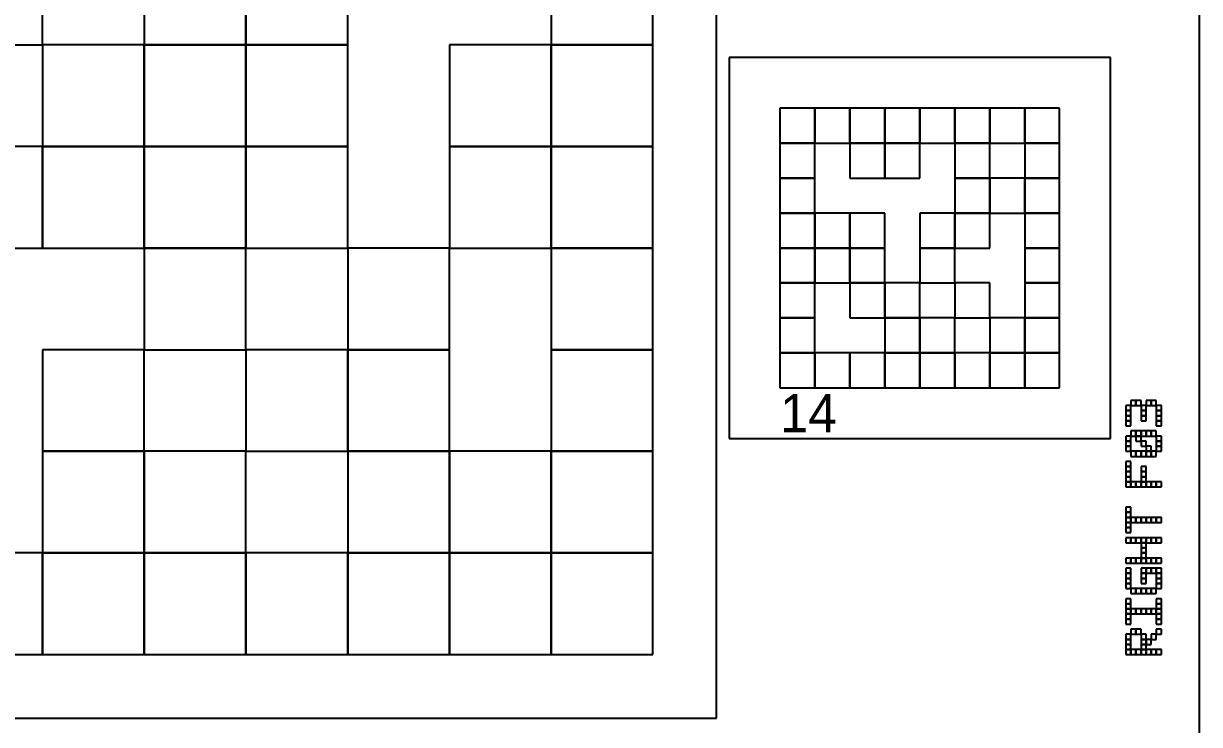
# Model space of a CAD drawing. Extents: x 0 to 490, y -8 to 329.
# Drawn here: x 227.5 to 320, y 207.5 to 262.7 of the extents above; entities that cross this region are included whole.
import ezdxf

# ---------------------------------------------------------------- set-up
doc = ezdxf.new("R2010")
doc.units = 0
for name, color, linetype in [('BLACK_POCKET', 7, 'CONTINUOUS'), ('BOARD_TEXT', 2, 'CONTINUOUS'), ('CUT', 1, 'CONTINUOUS'), ('LABEL', 3, 'CONTINUOUS'), ('QUIET_ZONE', 4, 'CONTINUOUS'), ('TAG_BOUNDARY', 8, 'CONTINUOUS')]:
    doc.layers.add(name, color=color, linetype=linetype)

msp = doc.modelspace()

# ---------------------------------------------------------------- linework, layer by layer
at = {"layer": 'BLACK_POCKET'}
for p, q in [((229, 261), (229, 269)), ((237, 269), (237, 261)), ((245, 261), (245, 269)), ((245, 269), (245, 261)), ((253, 261), (253, 269)), ((269, 269), (269, 261)), ((277, 261), (277, 269)), ((221, 261), (229, 261)), ((237, 261), (229, 261)), ((229, 261), (229, 253)), ((237, 261), (245, 261)), ((237, 253), (237, 261)), ((245, 261), (237, 261)), ((237, 261), (237, 253)), ((245, 261), (253, 261)), ((245, 253), (245, 261)), ((253, 261), (245, 261)), ((245, 261), (245, 253)), ((253, 253), (253, 261)), ((269, 261), (261, 261)), ((261, 261), (261, 253)), ((269, 261), (277, 261)), ((269, 253), (269, 261)), ((277, 261), (269, 261)), ((269, 261), (269, 253)), ((277, 253), (277, 261)), ((289.75, 256), (287, 256)), ((287, 256), (287, 253.25)), ((289.75, 253.25), (289.75, 256)), ((292.5, 256), (289.75, 256)), ((289.75, 256), (289.75, 253.25)), ((292.5, 253.25), (292.5, 256)), ((295.25, 256), (292.5, 256)), ((292.5, 256), (292.5, 253.25)), ((295.25, 253.25), (295.25, 256)), ((298, 256), (295.25, 256)), ((295.25, 256), (295.25, 253.25)), ((298, 253.25), (298, 256)), ((300.75, 256), (298, 256)), ((298, 256), (298, 253.25)), ((300.75, 253.25), (300.75, 256)), ((303.5, 256), (300.75, 256)), ((300.75, 256), (300.75, 253.25)), ((303.5, 253.25), (303.5, 256)), ((306.25, 256), (303.5, 256)), ((303.5, 256), (303.5, 253.25)), ((306.25, 253.25), (306.25, 256)), ((309, 256), (306.25, 256)), ((306.25, 256), (306.25, 253.25)), ((309, 253.25), (309, 256)), ((229, 253), (221, 253)), ((229, 253), (237, 253)), ((229, 245), (229, 253)), ((237, 253), (229, 253)), ((229, 253), (229, 245)), ((237, 253), (245, 253)), ((237, 245), (237, 253)), ((245, 253), (237, 253)), ((237, 253), (237, 245)), ((245, 253), (253, 253)), ((245, 245), (245, 253)), ((253, 253), (245, 253)), ((245, 253), (245, 245)), ((253, 245), (253, 253)), ((261, 253), (269, 253)), ((269, 253), (261, 253)), ((261, 253), (261, 245)), ((269, 253), (277, 253)), ((269, 245), (269, 253)), ((277, 253), (269, 253)), ((269, 253), (269, 245)), ((277, 245), (277, 253)), ((287, 253.25), (289.75, 253.25)), ((289.75, 253.25), (287, 253.25)), ((287, 253.25), (287, 250.5)), ((289.75, 253.25), (292.5, 253.25)), ((289.75, 250.5), (289.75, 253.25)), ((292.5, 253.25), (295.25, 253.25)), ((295.25, 253.25), (292.5, 253.25)), ((292.5, 253.25), (292.5, 250.5)), ((295.25, 253.25), (298, 253.25)), ((295.25, 250.5), (295.25, 253.25)), ((298, 253.25), (295.25, 253.25)), ((295.25, 253.25), (295.25, 250.5)), ((298, 253.25), (300.75, 253.25)), ((298, 250.5), (298, 253.25)), ((300.75, 253.25), (303.5, 253.25)), ((303.5, 253.25), (300.75, 253.25)), ((300.75, 253.25), (300.75, 250.5)), ((303.5, 253.25), (306.25, 253.25)), ((303.5, 250.5), (303.5, 253.25)), ((306.25, 253.25), (309, 253.25)), ((309, 253.25), (306.25, 253.25)), ((306.25, 253.25), (306.25, 250.5)), ((309, 250.5), (309, 253.25)), ((287, 250.5), (289.75, 250.5)), ((289.75, 250.5), (287, 250.5)), ((287, 250.5), (287, 247.75)), ((289.75, 247.75), (289.75, 250.5)), ((292.5, 250.5), (295.25, 250.5)), ((295.25, 250.5), (298, 250.5)), ((300.75, 250.5), (303.5, 250.5)), ((303.5, 250.5), (300.75, 250.5)), ((300.75, 250.5), (300.75, 247.75)), ((303.5, 247.75), (303.5, 250.5)), ((306.25, 250.5), (303.5, 250.5)), ((303.5, 250.5), (303.5, 247.75)), ((306.25, 250.5), (309, 250.5)), ((306.25, 247.75), (306.25, 250.5)), ((309, 250.5), (306.25, 250.5)), ((306.25, 250.5), (306.25, 247.75)), ((309, 247.75), (309, 250.5)), ((287, 247.75), (289.75, 247.75)), ((289.75, 247.75), (287, 247.75)), ((287, 247.75), (287, 245)), ((289.75, 245), (289.75, 247.75)), ((292.5, 247.75), (289.75, 247.75)), ((289.75, 247.75), (289.75, 245)), ((292.5, 245), (292.5, 247.75)), ((295.25, 247.75), (292.5, 247.75)), ((292.5, 247.75), (292.5, 245)), ((295.25, 245), (295.25, 247.75)), ((300.75, 247.75), (298, 247.75)), ((298, 247.75), (298, 245)), ((300.75, 247.75), (303.5, 247.75)), ((300.75, 245), (300.75, 247.75)), ((303.5, 247.75), (300.75, 247.75)), ((300.75, 247.75), (300.75, 245)), ((303.5, 247.75), (306.25, 247.75)), ((303.5, 245), (303.5, 247.75)), ((306.25, 247.75), (309, 247.75)), ((309, 247.75), (306.25, 247.75)), ((306.25, 247.75), (306.25, 245)), ((309, 245), (309, 247.75)), ((221, 245), (229, 245)), ((229, 245), (237, 245)), ((237, 245), (245, 245)), ((245, 245), (237, 245)), ((237, 245), (237, 237)), ((245, 245), (253, 245)), ((245, 237), (245, 245)), ((261, 245), (253, 245)), ((253, 245), (253, 237)), ((261, 245), (269, 245)), ((261, 237), (261, 245)), ((269, 245), (277, 245)), ((277, 245), (269, 245)), ((269, 245), (269, 237)), ((277, 237), (277, 245)), ((287, 245), (289.75, 245)), ((289.75, 245), (287, 245)), ((287, 245), (287, 242.25)), ((289.75, 245), (292.5, 245)), ((289.75, 242.25), (289.75, 245)), ((292.5, 245), (289.75, 245)), ((289.75, 245), (289.75, 242.25)), ((292.5, 245), (295.25, 245)), ((292.5, 242.25), (292.5, 245)), ((295.25, 245), (292.5, 245)), ((292.5, 245), (292.5, 242.25)), ((295.25, 242.25), (295.25, 245)), ((298, 245), (300.75, 245)), ((300.75, 245), (298, 245)), ((298, 245), (298, 242.25)), ((300.75, 245), (303.5, 245)), ((300.75, 242.25), (300.75, 245)), ((306.25, 245), (309, 245)), ((309, 245), (306.25, 245)), ((306.25, 245), (306.25, 242.25)), ((309, 242.25), (309, 245)), ((287, 242.25), (289.75, 242.25)), ((289.75, 242.25), (287, 242.25)), ((287, 242.25), (287, 239.5)), ((289.75, 242.25), (292.5, 242.25)), ((289.75, 239.5), (289.75, 242.25)), ((292.5, 242.25), (295.25, 242.25)), ((295.25, 242.25), (292.5, 242.25)), ((292.5, 242.25), (292.5, 239.5)), ((295.25, 239.5), (295.25, 242.25)), ((298, 242.25), (295.25, 242.25)), ((295.25, 242.25), (295.25, 239.5)), ((298, 242.25), (300.75, 242.25)), ((298, 239.5), (298, 242.25)), ((303.5, 242.25), (300.75, 242.25)), ((300.75, 242.25), (300.75, 239.5)), ((303.5, 239.5), (303.5, 242.25)), ((306.25, 242.25), (309, 242.25)), ((309, 242.25), (306.25, 242.25)), ((306.25, 242.25), (306.25, 239.5)), ((309, 239.5), (309, 242.25)), ((287, 239.5), (289.75, 239.5)), ((289.75, 239.5), (287, 239.5)), ((287, 239.5), (287, 236.75)), ((289.75, 236.75), (289.75, 239.5)), ((292.5, 239.5), (295.25, 239.5)), ((295.25, 239.5), (298, 239.5)), ((298, 239.5), (295.25, 239.5)), ((295.25, 239.5), (295.25, 236.75)), ((298, 236.75), (298, 239.5)), ((300.75, 239.5), (298, 239.5)), ((298, 239.5), (298, 236.75)), ((300.75, 239.5), (303.5, 239.5)), ((300.75, 236.75), (300.75, 239.5)), ((306.25, 239.5), (303.5, 239.5)), ((303.5, 239.5), (303.5, 236.75)), ((306.25, 239.5), (309, 239.5)), ((306.25, 236.75), (306.25, 239.5)), ((309, 239.5), (306.25, 239.5)), ((306.25, 239.5), (306.25, 236.75)), ((309, 236.75), (309, 239.5)), ((237, 237), (229, 237)), ((229, 237), (229, 229)), ((237, 237), (245, 237)), ((237, 229), (237, 237)), ((253, 237), (245, 237)), ((245, 237), (245, 229)), ((253, 237), (261, 237)), ((253, 229), (253, 237)), ((261, 237), (253, 237)), ((253, 237), (253, 229)), ((261, 229), (261, 237)), ((269, 237), (277, 237)), ((277, 237), (269, 237)), ((269, 237), (269, 229)), ((277, 229), (277, 237)), ((287, 236.75), (289.75, 236.75)), ((289.75, 236.75), (287, 236.75)), ((287, 236.75), (287, 234)), ((289.75, 234), (289.75, 236.75)), ((292.5, 236.75), (289.75, 236.75)), ((289.75, 236.75), (289.75, 234)), ((292.5, 234), (292.5, 236.75)), ((295.25, 236.75), (292.5, 236.75)), ((292.5, 236.75), (292.5, 234)), ((295.25, 236.75), (298, 236.75)), ((295.25, 234), (295.25, 236.75)), ((298, 236.75), (295.25, 236.75)), ((295.25, 236.75), (295.25, 234)), ((298, 236.75), (300.75, 236.75)), ((298, 234), (298, 236.75)), ((300.75, 236.75), (298, 236.75)), ((298, 236.75), (298, 234)), ((300.75, 234), (300.75, 236.75)), ((303.5, 236.75), (300.75, 236.75)), ((300.75, 236.75), (300.75, 234)), ((303.5, 236.75), (306.25, 236.75)), ((303.5, 234), (303.5, 236.75)), ((306.25, 236.75), (303.5, 236.75)), ((303.5, 236.75), (303.5, 234)), ((306.25, 236.75), (309, 236.75)), ((306.25, 234), (306.25, 236.75)), ((309, 236.75), (306.25, 236.75)), ((306.25, 236.75), (306.25, 234)), ((309, 234), (309, 236.75)), ((287, 234), (289.75, 234)), ((289.75, 234), (292.5, 234)), ((292.5, 234), (295.25, 234)), ((295.25, 234), (298, 234)), ((298, 234), (300.75, 234)), ((300.75, 234), (303.5, 234)), ((303.5, 234), (306.25, 234)), ((306.25, 234), (309, 234)), ((229, 229), (237, 229)), ((237, 229), (229, 229)), ((229, 229), (229, 221)), ((237, 221), (237, 229)), ((245, 229), (237, 229)), ((237, 229), (237, 221)), ((245, 229), (253, 229)), ((245, 221), (245, 229)), ((253, 229), (261, 229)), ((261, 229), (253, 229)), ((253, 229), (253, 221)), ((261, 221), (261, 229)), ((269, 229), (261, 229)), ((261, 229), (261, 221)), ((269, 229), (277, 229)), ((269, 221), (269, 229)), ((277, 229), (269, 229)), ((269, 229), (269, 221)), ((277, 221), (277, 229)), ((229, 221), (221, 221)), ((229, 221), (237, 221)), ((229, 213), (229, 221)), ((237, 221), (229, 221)), ((229, 221), (229, 213)), ((237, 221), (245, 221)), ((237, 213), (237, 221)), ((245, 221), (237, 221)), ((237, 221), (237, 213)), ((245, 213), (245, 221)), ((253, 221), (245, 221)), ((245, 221), (245, 213)), ((253, 221), (261, 221)), ((253, 213), (253, 221)), ((261, 221), (253, 221)), ((253, 221), (253, 213)), ((261, 221), (269, 221)), ((261, 213), (261, 221)), ((269, 221), (261, 221)), ((261, 221), (261, 213)), ((269, 221), (277, 221)), ((269, 213), (269, 221)), ((277, 221), (269, 221)), ((269, 221), (269, 213)), ((277, 213), (277, 221)), ((221, 213), (229, 213)), ((229, 213), (237, 213)), ((237, 213), (245, 213)), ((245, 213), (253, 213)), ((253, 213), (261, 213)), ((261, 213), (269, 213)), ((269, 213), (277, 213))]:
    msp.add_line(p, q, dxfattribs=at)
at = {"layer": 'BOARD_TEXT'}
for p, q in [((314.6, 232.6), (314.2, 232.6)), ((314.2, 232.6), (314.2, 232.2)), ((314.6, 232.2), (314.2, 232.2)), ((314.2, 232.2), (314.2, 231.8)), ((314.2, 232.2), (314.6, 232.2)), ((315, 233), (314.6, 233)), ((314.6, 233), (314.6, 232.6)), ((314.6, 232.2), (314.6, 232.6)), ((314.6, 232.6), (315, 232.6)), ((314.6, 231.8), (314.6, 232.2)), ((315, 232.6), (315, 233)), ((315.4, 233), (315, 233)), ((315, 233), (315, 232.6)), ((315, 232.6), (315.4, 232.6)), ((315.4, 232.6), (315.4, 233)), ((315.8, 232.6), (315.4, 232.6)), ((315.4, 232.6), (315.4, 232.2)), ((315.8, 232.2), (315.4, 232.2)), ((315.4, 232.2), (315.4, 231.8)), ((315.4, 232.2), (315.8, 232.2)), ((316.2, 233), (315.8, 233)), ((315.8, 233), (315.8, 232.6)), ((315.8, 232.2), (315.8, 232.6)), ((315.8, 232.6), (316.2, 232.6)), ((315.8, 231.8), (315.8, 232.2)), ((316.2, 232.6), (316.2, 233)), ((316.6, 233), (316.2, 233)), ((316.2, 233), (316.2, 232.6)), ((316.2, 232.6), (316.6, 232.6)), ((316.6, 232.6), (316.6, 233)), ((317, 232.6), (316.6, 232.6)), ((316.6, 232.6), (316.6, 232.2)), ((317, 232.2), (316.6, 232.2)), ((316.6, 232.2), (316.6, 231.8)), ((316.6, 232.2), (317, 232.2)), ((317, 232.2), (317, 232.6)), ((317, 231.8), (317, 232.2)), ((314.6, 231.8), (314.2, 231.8)), ((314.2, 231.8), (314.2, 231.4)), ((314.2, 231.8), (314.6, 231.8)), ((314.6, 231.4), (314.2, 231.4)), ((314.2, 231.4), (314.2, 231)), ((314.2, 231.4), (314.6, 231.4)), ((314.6, 231.4), (314.6, 231.8)), ((314.6, 231), (314.6, 231.4)), ((315.8, 231.8), (315.4, 231.8)), ((315.4, 231.8), (315.4, 231.4)), ((315.4, 231.8), (315.8, 231.8)), ((315.4, 231.4), (315.8, 231.4)), ((315.8, 231.4), (315.8, 231.8)), ((317, 231.8), (316.6, 231.8)), ((316.6, 231.8), (316.6, 231.4)), ((316.6, 231.8), (317, 231.8)), ((317, 231.4), (316.6, 231.4)), ((316.6, 231.4), (316.6, 231)), ((316.6, 231.4), (317, 231.4)), ((317, 231.4), (317, 231.8)), ((317, 231), (317, 231.4)), ((314.2, 231), (314.6, 231)), ((315, 230.6), (314.6, 230.6)), ((314.6, 230.6), (314.6, 230.2)), ((315, 230.2), (315, 230.6)), ((315.4, 230.6), (315, 230.6)), ((315, 230.6), (315, 230.2)), ((315.4, 230.2), (315.4, 230.6)), ((315.8, 230.6), (315.4, 230.6)), ((315.4, 230.6), (315.4, 230.2)), ((315.8, 230.2), (315.8, 230.6)), ((316.2, 230.6), (315.8, 230.6)), ((315.8, 230.6), (315.8, 230.2)), ((316.2, 230.2), (316.2, 230.6)), ((316.6, 230.6), (316.2, 230.6)), ((316.2, 230.6), (316.2, 230.2)), ((316.6, 231), (317, 231)), ((316.6, 230.2), (316.6, 230.6)), ((314.6, 230.2), (314.2, 230.2)), ((314.2, 230.2), (314.2, 229.8)), ((314.6, 229.8), (314.2, 229.8)), ((314.2, 229.8), (314.2, 229.4)), ((314.2, 229.8), (314.6, 229.8)), ((314.6, 229.4), (314.2, 229.4)), ((314.2, 229.4), (314.2, 229)), ((314.2, 229.4), (314.6, 229.4)), ((314.6, 229.8), (314.6, 230.2)), ((314.6, 230.2), (315, 230.2)), ((314.6, 229.4), (314.6, 229.8)), ((314.6, 229), (314.6, 229.4)), ((315.4, 230.2), (315, 230.2)), ((315, 230.2), (315, 229.8)), ((315, 230.2), (315.4, 230.2)), ((315, 229.8), (315.4, 229.8)), ((315.4, 229.8), (315.4, 230.2)), ((315.4, 230.2), (315.8, 230.2)), ((315.8, 229.8), (315.4, 229.8)), ((315.4, 229.8), (315.4, 229.4)), ((315.4, 229.4), (315.8, 229.4)), ((315.8, 230.2), (316.2, 230.2)), ((315.8, 229.4), (315.8, 229.8)), ((316.2, 229.4), (315.8, 229.4)), ((315.8, 229.4), (315.8, 229)), ((316.2, 230.2), (316.6, 230.2)), ((316.2, 229), (316.2, 229.4)), ((317, 230.2), (316.6, 230.2)), ((316.6, 230.2), (316.6, 229.8)), ((317, 229.8), (316.6, 229.8)), ((316.6, 229.8), (316.6, 229.4)), ((316.6, 229.8), (317, 229.8)), ((317, 229.4), (316.6, 229.4)), ((316.6, 229.4), (316.6, 229)), ((316.6, 229.4), (317, 229.4)), ((317, 229.8), (317, 230.2)), ((317, 229.4), (317, 229.8)), ((317, 229), (317, 229.4)), ((314.2, 229), (314.6, 229)), ((315, 229), (314.6, 229)), ((314.6, 229), (314.6, 228.6)), ((314.6, 228.6), (315, 228.6)), ((315, 228.6), (315, 229)), ((315.4, 229), (315, 229)), ((315, 229), (315, 228.6)), ((315, 228.6), (315.4, 228.6)), ((315.4, 228.6), (315.4, 229)), ((315.8, 229), (315.4, 229)), ((315.4, 229), (315.4, 228.6)), ((315.4, 228.6), (315.8, 228.6)), ((315.8, 228.6), (315.8, 229)), ((316.2, 229), (315.8, 229)), ((315.8, 229), (315.8, 228.6)), ((315.8, 229), (316.2, 229)), ((315.8, 228.6), (316.2, 228.6)), ((316.2, 228.6), (316.2, 229)), ((316.6, 229), (316.2, 229)), ((316.2, 229), (316.2, 228.6)), ((316.2, 228.6), (316.6, 228.6)), ((316.6, 228.6), (316.6, 229)), ((316.6, 229), (317, 229)), ((314.6, 228.2), (314.2, 228.2)), ((314.2, 228.2), (314.2, 227.8)), ((314.6, 227.8), (314.2, 227.8)), ((314.2, 227.8), (314.2, 227.4)), ((314.2, 227.8), (314.6, 227.8)), ((314.6, 227.8), (314.6, 228.2)), ((314.6, 227.4), (314.6, 227.8)), ((315.8, 227.8), (315.4, 227.8)), ((315.4, 227.8), (315.4, 227.4)), ((315.8, 227.4), (315.8, 227.8)), ((314.6, 227.4), (314.2, 227.4)), ((314.2, 227.4), (314.2, 227)), ((314.2, 227.4), (314.6, 227.4)), ((314.6, 227), (314.2, 227)), ((314.2, 227), (314.2, 226.6)), ((314.2, 227), (314.6, 227)), ((314.6, 227), (314.6, 227.4)), ((314.6, 226.6), (314.6, 227)), ((315.8, 227.4), (315.4, 227.4)), ((315.4, 227.4), (315.4, 227)), ((315.4, 227.4), (315.8, 227.4)), ((315.8, 227), (315.4, 227)), ((315.4, 227), (315.4, 226.6)), ((315.4, 227), (315.8, 227)), ((315.8, 227), (315.8, 227.4)), ((315.8, 226.6), (315.8, 227)), ((314.6, 226.6), (314.2, 226.6)), ((314.2, 226.6), (314.2, 226.2)), ((314.2, 226.6), (314.6, 226.6)), ((314.2, 226.2), (314.6, 226.2)), ((314.6, 226.2), (314.6, 226.6)), ((315, 226.6), (314.6, 226.6)), ((314.6, 226.6), (314.6, 226.2)), ((314.6, 226.2), (315, 226.2)), ((315, 226.2), (315, 226.6)), ((315.4, 226.6), (315, 226.6)), ((315, 226.6), (315, 226.2)), ((315, 226.2), (315.4, 226.2)), ((315.4, 226.2), (315.4, 226.6)), ((315.8, 226.6), (315.4, 226.6)), ((315.4, 226.6), (315.4, 226.2)), ((315.4, 226.6), (315.8, 226.6)), ((315.4, 226.2), (315.8, 226.2)), ((315.8, 226.2), (315.8, 226.6)), ((316.2, 226.6), (315.8, 226.6)), ((315.8, 226.6), (315.8, 226.2)), ((315.8, 226.2), (316.2, 226.2)), ((316.2, 226.2), (316.2, 226.6)), ((316.6, 226.6), (316.2, 226.6)), ((316.2, 226.6), (316.2, 226.2)), ((316.2, 226.2), (316.6, 226.2)), ((316.6, 226.2), (316.6, 226.6)), ((317, 226.6), (316.6, 226.6)), ((316.6, 226.6), (316.6, 226.2)), ((316.6, 226.2), (317, 226.2)), ((317, 226.2), (317, 226.6)), ((314.6, 224.6), (314.2, 224.6)), ((314.2, 224.6), (314.2, 224.2)), ((314.6, 224.2), (314.2, 224.2)), ((314.2, 224.2), (314.2, 223.8)), ((314.2, 224.2), (314.6, 224.2)), ((314.6, 224.2), (314.6, 224.6)), ((314.6, 223.8), (314.6, 224.2)), ((314.6, 223.8), (314.2, 223.8)), ((314.2, 223.8), (314.2, 223.4)), ((314.2, 223.8), (314.6, 223.8)), ((314.6, 223.4), (314.2, 223.4)), ((314.2, 223.4), (314.2, 223)), ((314.2, 223.4), (314.6, 223.4)), ((314.6, 223), (314.2, 223)), ((314.2, 223), (314.2, 222.6)), ((314.2, 223), (314.6, 223)), ((314.6, 223.4), (314.6, 223.8)), ((315, 223.8), (314.6, 223.8)), ((314.6, 223.8), (314.6, 223.4)), ((314.6, 223), (314.6, 223.4)), ((314.6, 223.4), (315, 223.4)), ((314.6, 222.6), (314.6, 223)), ((315, 223.4), (315, 223.8)), ((315.4, 223.8), (315, 223.8)), ((315, 223.8), (315, 223.4)), ((315, 223.4), (315.4, 223.4)), ((315.4, 223.4), (315.4, 223.8)), ((315.8, 223.8), (315.4, 223.8)), ((315.4, 223.8), (315.4, 223.4)), ((315.4, 223.4), (315.8, 223.4)), ((315.8, 223.4), (315.8, 223.8)), ((316.2, 223.8), (315.8, 223.8)), ((315.8, 223.8), (315.8, 223.4)), ((315.8, 223.4), (316.2, 223.4)), ((316.2, 223.4), (316.2, 223.8)), ((316.6, 223.8), (316.2, 223.8)), ((316.2, 223.8), (316.2, 223.4)), ((316.2, 223.4), (316.6, 223.4)), ((316.6, 223.4), (316.6, 223.8)), ((317, 223.8), (316.6, 223.8)), ((316.6, 223.8), (316.6, 223.4)), ((316.6, 223.4), (317, 223.4)), ((317, 223.4), (317, 223.8)), ((314.2, 222.6), (314.6, 222.6)), ((314.6, 222.2), (314.2, 222.2)), ((314.2, 222.2), (314.2, 221.8)), ((314.6, 221.8), (314.6, 222.2)), ((315, 222.2), (314.6, 222.2)), ((314.6, 222.2), (314.6, 221.8)), ((315, 221.8), (315, 222.2)), ((315.4, 222.2), (315, 222.2)), ((315, 222.2), (315, 221.8)), ((315.4, 221.8), (315.4, 222.2)), ((315.8, 222.2), (315.4, 222.2)), ((315.4, 222.2), (315.4, 221.8)), ((315.8, 221.8), (315.8, 222.2)), ((316.2, 222.2), (315.8, 222.2)), ((315.8, 222.2), (315.8, 221.8)), ((316.2, 221.8), (316.2, 222.2)), ((316.6, 222.2), (316.2, 222.2)), ((316.2, 222.2), (316.2, 221.8)), ((316.6, 221.8), (316.6, 222.2)), ((317, 222.2), (316.6, 222.2)), ((316.6, 222.2), (316.6, 221.8)), ((317, 221.8), (317, 222.2)), ((314.2, 221.8), (314.6, 221.8)), ((314.6, 221.8), (315, 221.8)), ((315, 221.8), (315.4, 221.8)), ((315.8, 221.8), (315.4, 221.8)), ((315.4, 221.8), (315.4, 221.4)), ((315.4, 221.8), (315.8, 221.8)), ((315.8, 221.4), (315.4, 221.4)), ((315.4, 221.4), (315.4, 221)), ((315.4, 221.4), (315.8, 221.4)), ((315.8, 221.4), (315.8, 221.8)), ((315.8, 221.8), (316.2, 221.8)), ((315.8, 221), (315.8, 221.4)), ((316.2, 221.8), (316.6, 221.8)), ((316.6, 221.8), (317, 221.8)), ((314.6, 220.6), (314.2, 220.6)), ((314.2, 220.6), (314.2, 220.2)), ((314.2, 220.2), (314.6, 220.2)), ((314.6, 220.2), (314.6, 220.6)), ((315, 220.6), (314.6, 220.6)), ((314.6, 220.6), (314.6, 220.2)), ((314.6, 220.2), (315, 220.2)), ((315, 220.2), (315, 220.6)), ((315.4, 220.6), (315, 220.6)), ((315, 220.6), (315, 220.2)), ((315, 220.2), (315.4, 220.2)), ((315.8, 221), (315.4, 221)), ((315.4, 221), (315.4, 220.6)), ((315.4, 221), (315.8, 221)), ((315.4, 220.2), (315.4, 220.6)), ((315.8, 220.6), (315.4, 220.6)), ((315.4, 220.6), (315.4, 220.2)), ((315.4, 220.6), (315.8, 220.6)), ((315.4, 220.2), (315.8, 220.2)), ((315.8, 220.6), (315.8, 221)), ((315.8, 220.2), (315.8, 220.6)), ((316.2, 220.6), (315.8, 220.6)), ((315.8, 220.6), (315.8, 220.2)), ((315.8, 220.2), (316.2, 220.2)), ((316.2, 220.2), (316.2, 220.6)), ((316.6, 220.6), (316.2, 220.6)), ((316.2, 220.6), (316.2, 220.2)), ((316.2, 220.2), (316.6, 220.2)), ((316.6, 220.2), (316.6, 220.6)), ((317, 220.6), (316.6, 220.6)), ((316.6, 220.6), (316.6, 220.2)), ((316.6, 220.2), (317, 220.2)), ((317, 220.2), (317, 220.6)), ((314.6, 219.8), (314.2, 219.8)), ((314.2, 219.8), (314.2, 219.4)), ((314.6, 219.4), (314.2, 219.4)), ((314.2, 219.4), (314.2, 219)), ((314.2, 219.4), (314.6, 219.4)), ((314.6, 219.4), (314.6, 219.8)), ((314.6, 219), (314.6, 219.4)), ((315.8, 219.8), (315.4, 219.8)), ((315.4, 219.8), (315.4, 219.4)), ((315.8, 219.4), (315.4, 219.4)), ((315.4, 219.4), (315.4, 219)), ((315.4, 219.4), (315.8, 219.4)), ((315.8, 219.4), (315.8, 219.8)), ((316.2, 219.8), (315.8, 219.8)), ((315.8, 219.8), (315.8, 219.4)), ((315.8, 219), (315.8, 219.4)), ((315.8, 219.4), (316.2, 219.4)), ((316.2, 219.4), (316.2, 219.8)), ((316.6, 219.8), (316.2, 219.8)), ((316.2, 219.8), (316.2, 219.4)), ((316.2, 219.4), (316.6, 219.4)), ((316.6, 219.4), (316.6, 219.8)), ((317, 219.8), (316.6, 219.8)), ((316.6, 219.8), (316.6, 219.4)), ((317, 219.4), (316.6, 219.4)), ((316.6, 219.4), (316.6, 219)), ((316.6, 219.4), (317, 219.4)), ((317, 219.4), (317, 219.8)), ((317, 219), (317, 219.4)), ((314.6, 219), (314.2, 219)), ((314.2, 219), (314.2, 218.6)), ((314.2, 219), (314.6, 219)), ((314.6, 218.6), (314.2, 218.6)), ((314.2, 218.6), (314.2, 218.2)), ((314.2, 218.6), (314.6, 218.6)), ((314.6, 218.6), (314.6, 219)), ((314.6, 218.2), (314.6, 218.6)), ((315.8, 219), (315.4, 219)), ((315.4, 219), (315.4, 218.6)), ((315.4, 219), (315.8, 219)), ((315.4, 218.6), (315.8, 218.6)), ((315.8, 218.6), (315.8, 219)), ((317, 219), (316.6, 219)), ((316.6, 219), (316.6, 218.6)), ((316.6, 219), (317, 219)), ((317, 218.6), (316.6, 218.6)), ((316.6, 218.6), (316.6, 218.2)), ((316.6, 218.6), (317, 218.6)), ((317, 218.6), (317, 219)), ((317, 218.2), (317, 218.6)), ((314.2, 218.2), (314.6, 218.2)), ((314.6, 217.4), (314.2, 217.4)), ((314.2, 217.4), (314.2, 217)), ((315, 218.2), (314.6, 218.2)), ((314.6, 218.2), (314.6, 217.8)), ((314.6, 217.8), (315, 217.8)), ((314.6, 217), (314.6, 217.4)), ((315, 217.8), (315, 218.2)), ((315.4, 218.2), (315, 218.2)), ((315, 218.2), (315, 217.8)), ((315, 217.8), (315.4, 217.8)), ((315.4, 217.8), (315.4, 218.2)), ((315.8, 218.2), (315.4, 218.2)), ((315.4, 218.2), (315.4, 217.8)), ((315.4, 217.8), (315.8, 217.8)), ((315.8, 217.8), (315.8, 218.2)), ((316.2, 218.2), (315.8, 218.2)), ((315.8, 218.2), (315.8, 217.8)), ((315.8, 217.8), (316.2, 217.8)), ((316.2, 217.8), (316.2, 218.2)), ((316.6, 218.2), (316.2, 218.2)), ((316.2, 218.2), (316.2, 217.8)), ((316.2, 217.8), (316.6, 217.8)), ((316.6, 217.8), (316.6, 218.2)), ((316.6, 218.2), (317, 218.2)), ((317, 217.4), (316.6, 217.4)), ((316.6, 217.4), (316.6, 217)), ((317, 217), (317, 217.4)), ((314.6, 217), (314.2, 217)), ((314.2, 217), (314.2, 216.6)), ((314.2, 217), (314.6, 217)), ((314.6, 216.6), (314.2, 216.6)), ((314.2, 216.6), (314.2, 216.2)), ((314.2, 216.6), (314.6, 216.6)), ((314.6, 216.6), (314.6, 217)), ((314.6, 216.2), (314.6, 216.6)), ((315, 216.6), (314.6, 216.6)), ((314.6, 216.6), (314.6, 216.2)), ((315, 216.2), (315, 216.6)), ((315.4, 216.6), (315, 216.6)), ((315, 216.6), (315, 216.2)), ((315.4, 216.2), (315.4, 216.6)), ((315.8, 216.6), (315.4, 216.6)), ((315.4, 216.6), (315.4, 216.2)), ((315.8, 216.2), (315.8, 216.6)), ((316.2, 216.6), (315.8, 216.6)), ((315.8, 216.6), (315.8, 216.2)), ((316.2, 216.2), (316.2, 216.6)), ((316.6, 216.6), (316.2, 216.6)), ((316.2, 216.6), (316.2, 216.2)), ((317, 217), (316.6, 217)), ((316.6, 217), (316.6, 216.6)), ((316.6, 217), (317, 217)), ((316.6, 216.2), (316.6, 216.6)), ((317, 216.6), (316.6, 216.6)), ((316.6, 216.6), (316.6, 216.2)), ((316.6, 216.6), (317, 216.6)), ((317, 216.6), (317, 217)), ((317, 216.2), (317, 216.6)), ((314.6, 216.2), (314.2, 216.2)), ((314.2, 216.2), (314.2, 215.8)), ((314.2, 216.2), (314.6, 216.2)), ((314.6, 215.8), (314.2, 215.8)), ((314.2, 215.8), (314.2, 215.4)), ((314.2, 215.8), (314.6, 215.8)), ((314.6, 215.8), (314.6, 216.2)), ((314.6, 216.2), (315, 216.2)), ((314.6, 215.4), (314.6, 215.8)), ((315, 216.2), (315.4, 216.2)), ((315.4, 216.2), (315.8, 216.2)), ((315.8, 216.2), (316.2, 216.2)), ((316.2, 216.2), (316.6, 216.2)), ((317, 216.2), (316.6, 216.2)), ((316.6, 216.2), (316.6, 215.8)), ((316.6, 216.2), (317, 216.2)), ((317, 215.8), (316.6, 215.8)), ((316.6, 215.8), (316.6, 215.4)), ((316.6, 215.8), (317, 215.8)), ((317, 215.8), (317, 216.2)), ((317, 215.4), (317, 215.8)), ((314.2, 215.4), (314.6, 215.4)), ((315, 215), (314.6, 215)), ((314.6, 215), (314.6, 214.6)), ((315, 214.6), (315, 215)), ((315.4, 215), (315, 215)), ((315, 215), (315, 214.6)), ((315.4, 214.6), (315.4, 215)), ((316.6, 215.4), (317, 215.4)), ((317, 215), (316.6, 215)), ((316.6, 215), (316.6, 214.6)), ((317, 214.6), (317, 215)), ((314.6, 214.6), (314.2, 214.6)), ((314.2, 214.6), (314.2, 214.2)), ((314.6, 214.2), (314.2, 214.2)), ((314.2, 214.2), (314.2, 213.8)), ((314.2, 214.2), (314.6, 214.2)), ((314.6, 213.8), (314.2, 213.8)), ((314.2, 213.8), (314.2, 213.4)), ((314.2, 213.8), (314.6, 213.8)), ((314.6, 214.2), (314.6, 214.6)), ((314.6, 214.6), (315, 214.6)), ((314.6, 213.8), (314.6, 214.2)), ((314.6, 213.4), (314.6, 213.8)), ((315, 214.6), (315.4, 214.6)), ((315.8, 214.6), (315.4, 214.6)), ((315.4, 214.6), (315.4, 214.2)), ((315.8, 214.2), (315.4, 214.2)), ((315.4, 214.2), (315.4, 213.8)), ((315.4, 214.2), (315.8, 214.2)), ((315.8, 213.8), (315.4, 213.8)), ((315.4, 213.8), (315.4, 213.4)), ((315.4, 213.8), (315.8, 213.8)), ((315.8, 214.2), (315.8, 214.6)), ((315.8, 213.8), (315.8, 214.2)), ((316.2, 214.2), (315.8, 214.2)), ((315.8, 214.2), (315.8, 213.8)), ((315.8, 213.4), (315.8, 213.8)), ((315.8, 213.8), (316.2, 213.8)), ((316.6, 214.6), (316.2, 214.6)), ((316.2, 214.6), (316.2, 214.2)), ((316.2, 213.8), (316.2, 214.2)), ((316.2, 214.2), (316.6, 214.2)), ((316.6, 214.2), (316.6, 214.6)), ((316.6, 214.6), (317, 214.6)), ((314.6, 213.4), (314.2, 213.4)), ((314.2, 213.4), (314.2, 213)), ((314.2, 213.4), (314.6, 213.4)), ((314.2, 213), (314.6, 213)), ((314.6, 213), (314.6, 213.4)), ((315, 213.4), (314.6, 213.4)), ((314.6, 213.4), (314.6, 213)), ((314.6, 213), (315, 213)), ((315, 213), (315, 213.4)), ((315.4, 213.4), (315, 213.4)), ((315, 213.4), (315, 213)), ((315, 213), (315.4, 213)), ((315.4, 213), (315.4, 213.4)), ((315.8, 213.4), (315.4, 213.4)), ((315.4, 213.4), (315.4, 213)), ((315.4, 213.4), (315.8, 213.4)), ((315.4, 213), (315.8, 213)), ((315.8, 213), (315.8, 213.4)), ((316.2, 213.4), (315.8, 213.4)), ((315.8, 213.4), (315.8, 213)), ((315.8, 213), (316.2, 213)), ((316.2, 213), (316.2, 213.4)), ((316.6, 213.4), (316.2, 213.4)), ((316.2, 213.4), (316.2, 213)), ((316.2, 213), (316.6, 213)), ((316.6, 213), (316.6, 213.4)), ((317, 213.4), (316.6, 213.4)), ((316.6, 213.4), (316.6, 213)), ((316.6, 213), (317, 213)), ((317, 213), (317, 213.4))]:
    msp.add_line(p, q, dxfattribs=at)
at = {"layer": 'CUT'}
msp.add_line((320, 170), (320, 320), dxfattribs=at)
at = {"layer": 'QUIET_ZONE'}
for p, q in [((282, 208), (282, 282)), ((313, 260), (283, 260)), ((283, 260), (283, 230)), ((313, 230), (313, 260)), ((283, 230), (313, 230)), ((208, 208), (282, 208))]:
    msp.add_line(p, q, dxfattribs=at)
at = {"layer": 'TAG_BOUNDARY'}
for p, q in [((277, 213), (277, 277)), ((309, 256), (287, 256)), ((287, 256), (287, 234)), ((309, 234), (309, 256)), ((287, 234), (309, 234)), ((213, 213), (277, 213))]:
    msp.add_line(p, q, dxfattribs=at)

# ---------------------------------------------------------------- texts
at = {"layer": 'LABEL'}
msp.add_text('14', height=3, dxfattribs=at).set_placement((287, 230.5))

doc.saveas('drawing.dxf')
